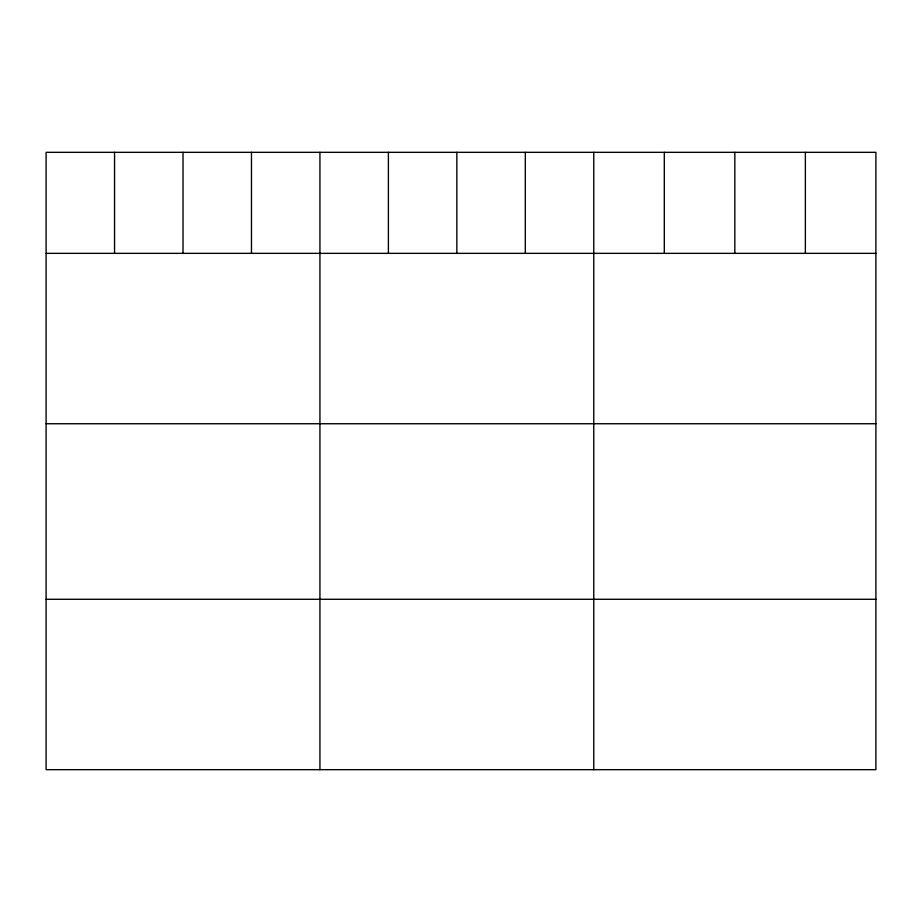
<?xml version="1.0" encoding="UTF-8"?>
<svg xmlns="http://www.w3.org/2000/svg" width="922" height="922" viewBox="0 0 922 922"><rect width="100%" height="100%" fill="white"/><g stroke="black" fill="none" stroke-linecap="round" stroke-linejoin="round"><path stroke-width="1.38" d="M875.9 253.354L875.9 769.674L46.1 769.674L46.1 152.326L875.9 152.326L875.9 253.354L46.1 253.354M46.1 423.74L875.9 423.74M46.1 599.288L875.9 599.288M805.367 152.326L805.367 253.354M734.834 152.326L734.834 253.354M664.301 152.326L664.301 253.354M593.768 152.326L593.768 769.674M525.31 152.326L525.31 253.354M456.851 152.326L456.851 253.354M388.393 152.326L388.393 253.354M319.934 152.326L319.934 769.674M251.476 152.326L251.476 253.354M183.017 152.326L183.017 253.354M114.559 152.326L114.559 253.354"/></g></svg>
